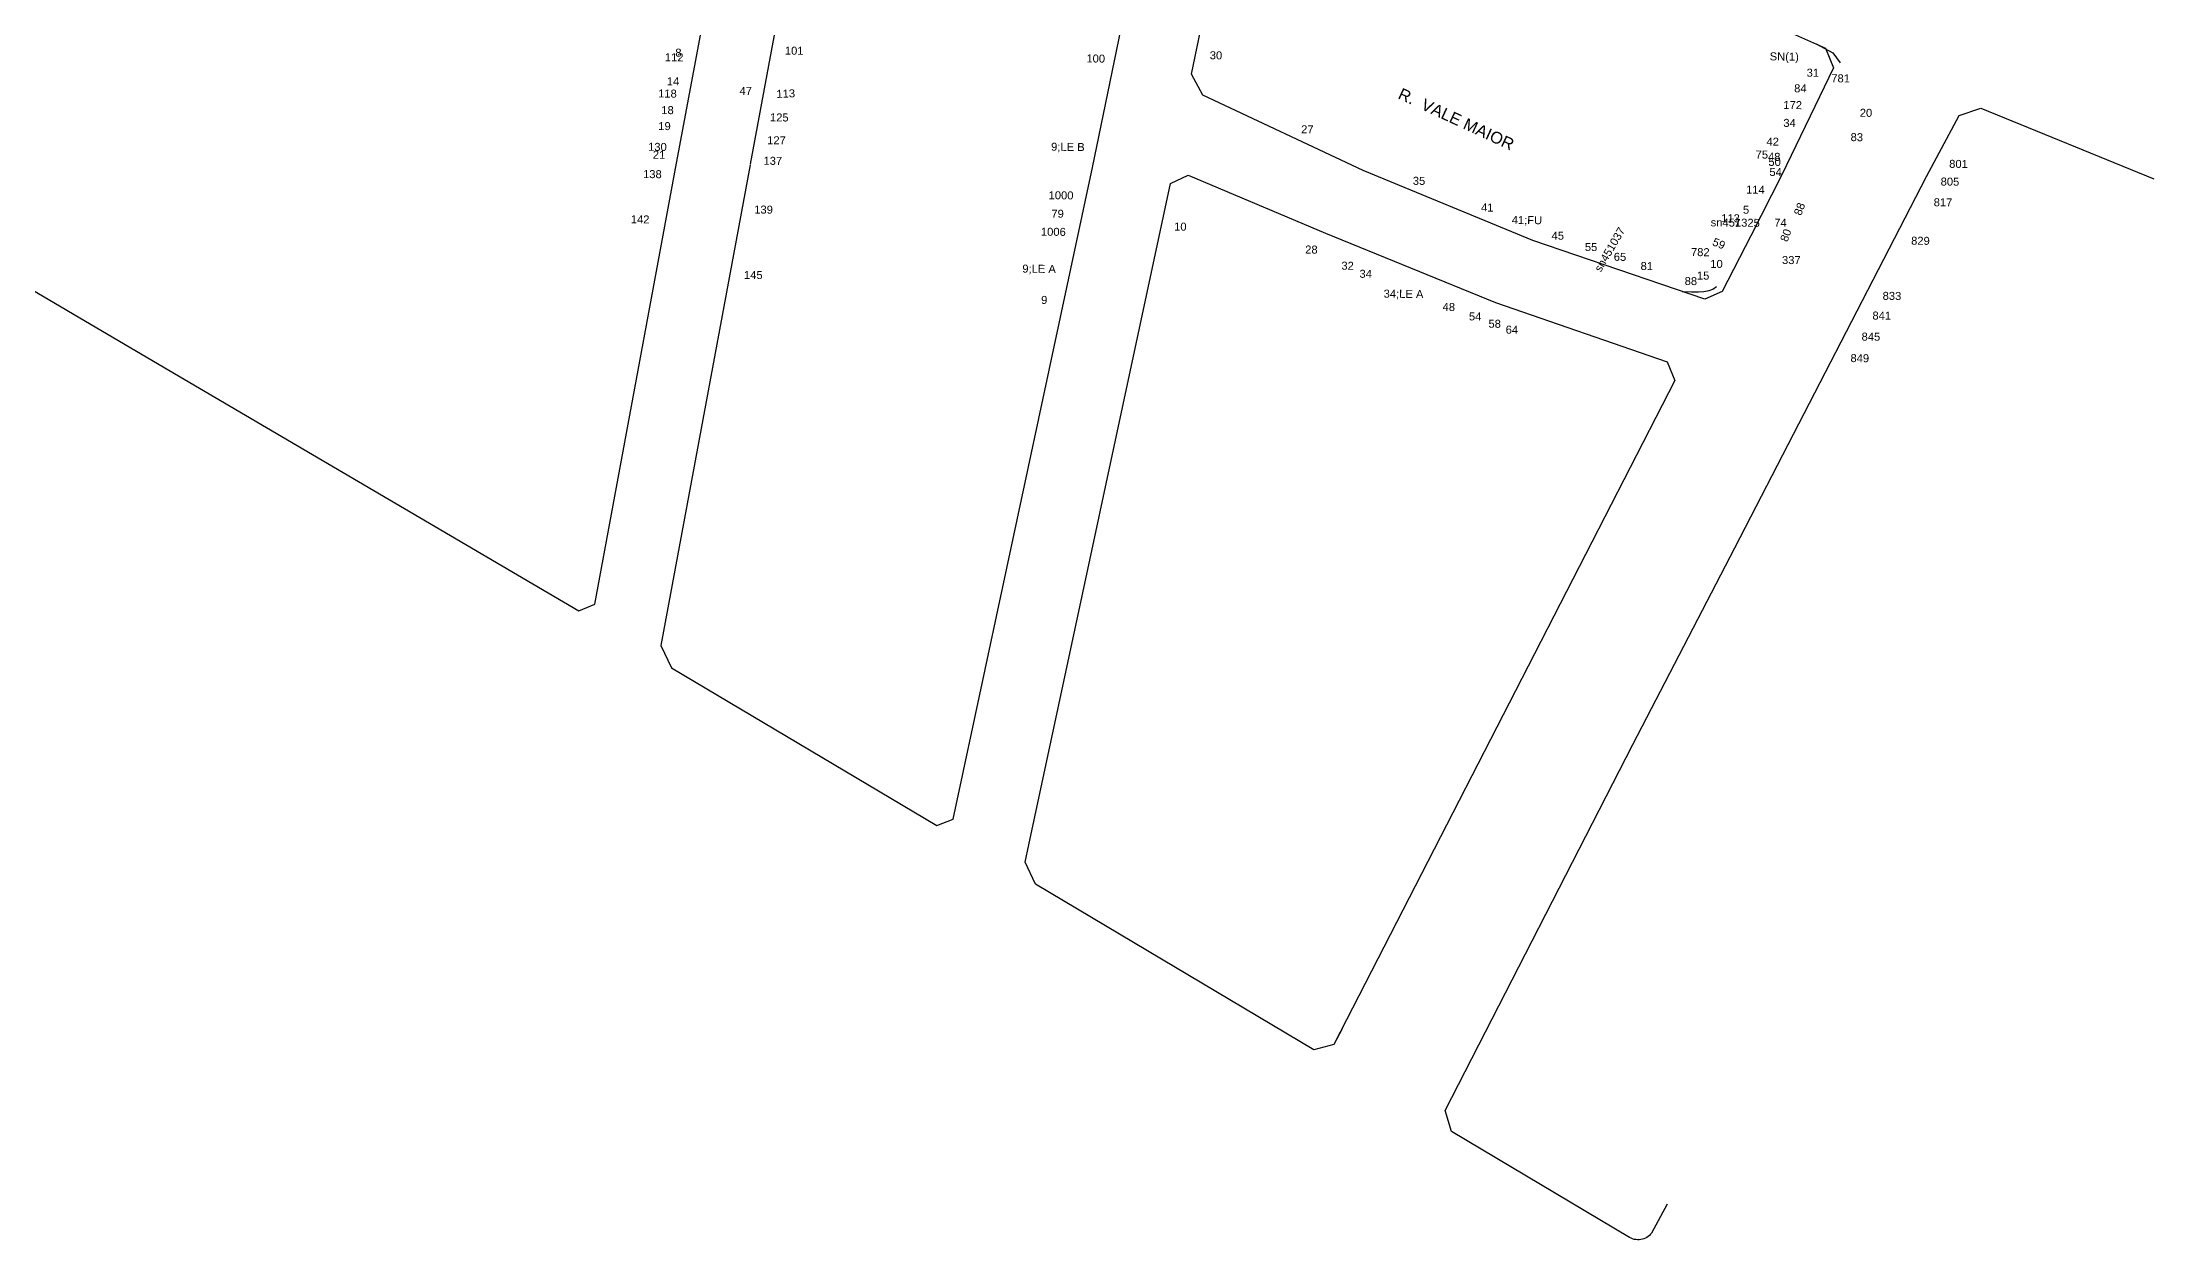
# Model space of a CAD drawing. Header units: millimetres. Extents: x -46.6554 to -46.6319, y -23.689 to -23.6746.
# Drawn here: x -46.635757 to -46.632488, y -23.68396 to -23.682105 of the extents above; entities that cross this region are included whole.
import ezdxf

# ---------------------------------------------------------------- set-up
doc = ezdxf.new("R2010")
doc.units = ezdxf.units.MM
for name, color, linetype in [('building_parcel_Line', 7, 'Continuous'), ('Lot_label', 7, 'Continuous'), ('Street_label', 7, 'Continuous')]:
    doc.layers.add(name, color=color, linetype=linetype)
doc.styles.get("Standard").update_dxf_attribs({"font": 'arial.ttf', "height": 1.006})

msp = doc.modelspace()

# ---------------------------------------------------------------- linework, layer by layer
at = {"layer": 'building_parcel_Line', "color": 7, "linetype": 'Continuous', "transparency": 33554687}
for points in [[(-46.6341314, -23.6822993), (-46.6339032, -23.6811923), (-46.6339227, -23.6811744), (-46.6344472, -23.6812674), (-46.6344754, -23.6812939), (-46.634661, -23.6822938)], [(-46.633064, -23.6823106), (-46.6331123, -23.6824049), (-46.6331566, -23.6824914), (-46.6331832, -23.6825032), (-46.6334498, -23.6824123), (-46.6337121, -23.6823038), (-46.6339607, -23.6821869), (-46.633978, -23.6821545), (-46.6338921, -23.6817411), (-46.6338654, -23.6817287), (-46.6331268, -23.6820564), (-46.6329963, -23.6821143), (-46.6329842, -23.6821447), (-46.633064, -23.6823106)], [(-46.6347751, -23.6822925), (-46.6346985, -23.6818823), (-46.6347184, -23.6818645), (-46.6355776, -23.6820212), (-46.6363096, -23.6821547), (-46.636313, -23.6821712), (-46.6361308, -23.6822782), (-46.6355848, -23.6825989), (-46.6349266, -23.6829854), (-46.6349018, -23.6829753), (-46.6347751, -23.6822925)], [(-46.6330111, -23.6821077), (-46.6329854, -23.6821216), (-46.6329741, -23.6821372)], [(-46.6332417, -23.6839043), (-46.6332659, -23.6839492), (-46.6332674, -23.6839511), (-46.6332691, -23.6839529), (-46.633271, -23.6839545), (-46.6332731, -23.6839559), (-46.6332753, -23.6839571), (-46.6332776, -23.683958), (-46.6332801, -23.6839588), (-46.6332826, -23.6839593), (-46.6332851, -23.6839596), (-46.6332877, -23.6839596), (-46.6332902, -23.6839594), (-46.6332927, -23.6839589), (-46.6332952, -23.6839582), (-46.6332975, -23.6839572), (-46.6332998, -23.6839561), (-46.6332999, -23.683956), (-46.6335754, -23.6837921), (-46.6335855, -23.6837595), (-46.6332946, -23.6831927), (-46.6331371, -23.6828879), (-46.63284, -23.682313), (-46.6327895, -23.6822186), (-46.6327562, -23.6822075), (-46.6324884, -23.6823167)], [(-46.6346613, -23.6822952), (-46.6347994, -23.6830395), (-46.634783, -23.683074), (-46.6343723, -23.6833182), (-46.634347, -23.6833083), (-46.6341314, -23.6822993)], [(-46.6337449, -23.6836327), (-46.6337575, -23.6836572), (-46.6337886, -23.6836654), (-46.6342195, -23.6834091), (-46.6342353, -23.6833747), (-46.6342296, -23.683348), (-46.6340105, -23.6823241), (-46.6339834, -23.6823112), (-46.6337708, -23.6824006), (-46.6335076, -23.6825081), (-46.6332418, -23.6826001), (-46.6332297, -23.6826292), (-46.6334666, -23.6830904), (-46.6337575, -23.6836572)], [(-46.6332182, -23.6824913), (-46.6332042, -23.6824918), (-46.6331934, -23.6824918), (-46.6331848, -23.6824911), (-46.6331768, -23.6824898), (-46.6331711, -23.6824875), (-46.6331654, -23.6824833)]]:
    msp.add_lwpolyline(points, dxfattribs=at)

# ---------------------------------------------------------------- texts
at = {"layer": 'Lot_label', "color": 6, "attachment_point": 2}
for s, insert, char_height, rotation in [('112', (-46.6347788, -23.6821223), 0.00001239, 359.4), ('8', (-46.6347722, -23.6821151), 0.0000124, 359.4), ('101', (-46.634593, -23.6821121), 0.00001239, 359.4), ('100', (-46.6341262, -23.6821242), 0.00001239, 359.4), ('30', (-46.63394, -23.6821192), 0.00001239, 359.4), ('SN(1)', (-46.6330603, -23.6821211), 0.00001239, 359.4), ('14', (-46.6347806, -23.6821596), 0.00001239, 359.4), ('31', (-46.6330161, -23.6821462), 0.00001239, 359.4), ('781', (-46.6329731, -23.6821549), 0.00001239, 359.4), ('118', (-46.6347892, -23.6821784), 0.00001239, 359.4), ('113', (-46.6346064, -23.6821785), 0.00001239, 2.2), ('172', (-46.6330473, -23.6821963), 0.00001239, 359.4), ('84', (-46.6330354, -23.6821704), 0.00001239, 359.4), ('19', (-46.6347937, -23.6822288), 0.00001239, 359.4), ('18', (-46.6347891, -23.6822041), 0.00001239, 359.4), ('125', (-46.634616, -23.6822154), 0.00001239, 359.4), ('27', (-46.6337986, -23.6822338), 0.00001239, 359.4), ('34', (-46.6330521, -23.6822239), 0.00001239, 359.4), ('20', (-46.6329338, -23.6822083), 0.00001239, 359.4), ('130', (-46.6348047, -23.682261), 0.00001239, 359.4), ('127', (-46.6346204, -23.6822508), 0.00001239, 359.4), ('9;LE B', (-46.6341693, -23.682261), 0.00001239, 359.4), ('42', (-46.6330782, -23.6822529), 0.00001239, 359.4), ('83', (-46.632948, -23.682246), 0.00001239, 359.4), ('21', (-46.6348022, -23.6822732), 0.00001239, 359.4), ('137', (-46.6346261, -23.6822826), 0.00001239, 359.4), ('75', (-46.633095, -23.6822729), 0.00001239, 359.4), ('48', (-46.6330759, -23.6822764), 0.00001239, 359.4), ('50', (-46.6330752, -23.6822843), 0.00001239, 359.4), ('54', (-46.6330737, -23.6822999), 0.00001239, 359.4), ('801', (-46.6327906, -23.6822874), 0.00001239, 359.4), ('138', (-46.6348125, -23.6823032), 0.00001239, 359.4), ('35', (-46.6336257, -23.6823136), 0.00001239, 359.4), ('114', (-46.633105, -23.6823273), 0.00001239, 359.4), ('805', (-46.6328038, -23.6823148), 0.00001239, 359.4), ('139', (-46.6346404, -23.6823581), 0.00001239, 359.4), ('1000', (-46.6341799, -23.682336), 0.00001239, 359.4), ('41', (-46.6335201, -23.6823549), 0.00001239, 359.4), ('5', (-46.6331195, -23.6823583), 0.0000124, 359.4), ('88', (-46.6330426, -23.6823612), 0.00001239, 69.4), ('817', (-46.6328146, -23.6823469), 0.00001239, 359.4), ('142', (-46.6348315, -23.6823733), 0.00001239, 359.4), ('1006', (-46.6341918, -23.6823925), 0.00001239, 359.4), ('10', (-46.6339952, -23.6823845), 0.00001239, 359.4), ('41;FU', (-46.6334587, -23.6823744), 0.00001239, 359.4), ('45', (-46.6334109, -23.6823985), 0.00001239, 359.4), ('sn451037', (-46.633336, -23.682423), 0.00001239, 59.7), ('sn451325', (-46.6331362, -23.6823783), 0.00001239, 359.4), ('113', (-46.6331435, -23.6823715), 0.00001239, 359.4), ('7', (-46.6331328, -23.6823787), 0.0000124, 359.4), ('74', (-46.6330662, -23.6823784), 0.00001239, 359.4), ('80', (-46.6330639, -23.6824019), 0.00001239, 69.4), ('28', (-46.6337923, -23.68242), 0.00001239, 359.4), ('55', (-46.6333594, -23.6824161), 0.00001239, 359.4), ('65', (-46.6333146, -23.6824313), 0.00001239, 359.4), ('782', (-46.6331903, -23.682424), 0.00001239, 359.4), ('59', (-46.6331592, -23.6824112), 0.00001239, 337.8), ('829', (-46.6328495, -23.6824064), 0.00001239, 359.4), ('145', (-46.6346563, -23.6824594), 0.00001239, 359.4), ('9;LE A', (-46.6342139, -23.6824498), 0.00001239, 359.4), ('32', (-46.6337363, -23.6824451), 0.00001239, 359.4), ('34', (-46.6337083, -23.6824576), 0.00001239, 359.4), ('81', (-46.6332731, -23.6824455), 0.00001239, 359.4), ('15', (-46.6331859, -23.6824603), 0.00001239, 359.4), ('10', (-46.6331652, -23.6824422), 0.00001239, 359.4), ('337', (-46.6330494, -23.6824363), 0.00001239, 359.4), ('34;LE A', (-46.6336497, -23.6824886), 0.00001239, 359.4), ('88', (-46.6332049, -23.6824688), 0.00001239, 359.4), ('833', (-46.6328936, -23.6824918), 0.00001239, 359.4), ('9', (-46.6342059, -23.682498), 0.0000124, 359.4), ('48', (-46.6335796, -23.6825089), 0.00001239, 359.4), ('54', (-46.6335388, -23.6825236), 0.00001239, 359.4), ('841', (-46.6329094, -23.6825223), 0.00001239, 359.4), ('58', (-46.6335086, -23.6825349), 0.00001239, 359.4), ('64', (-46.633482, -23.6825441), 0.00001239, 359.4), ('845', (-46.6329262, -23.6825549), 0.00001239, 359.4), ('849', (-46.6329434, -23.6825882), 0.00001239, 359.4)]:
    msp.add_mtext(s, dxfattribs=dict(at, insert=insert, char_height=char_height, rotation=rotation))
at = {"layer": 'Lot_label', "color": 6, "char_height": 0.00001239, "attachment_point": 2}
for s, insert in [('47', (-46.634668, -23.6821743)), ('79', (-46.6341853, -23.6823645))]:
    msp.add_mtext(s, dxfattribs=dict(at, insert=insert))
at = {"layer": 'Street_label', "color": 2, "insert": (-46.6335643, -23.6822159), "char_height": 0.000018084, "attachment_point": 2, "rotation": 335.2}
msp.add_mtext('R.  VALE MAIOR', dxfattribs=at)

doc.saveas('drawing.dxf')
